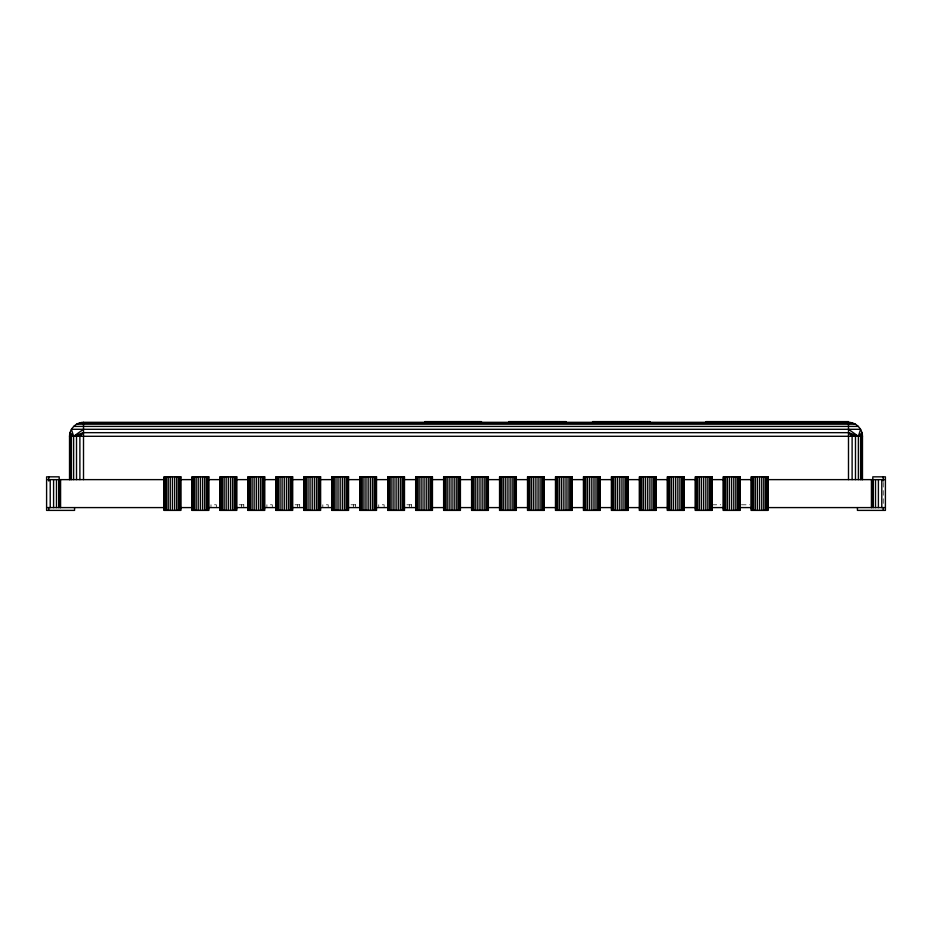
<?xml version="1.0" encoding="UTF-8"?>
<svg xmlns="http://www.w3.org/2000/svg" width="932" height="932" viewBox="0 0 932 932"><rect width="100%" height="100%" fill="white"/><g stroke="black" fill="none" stroke-linecap="round" stroke-linejoin="round"><path stroke-width="0.7" stroke-dasharray="4.66 3.5" d="M239.175 504.795L244.534 504.795L244.534 507.591M295.095 504.795L300.453 504.795L300.453 507.591M351.014 504.795L356.373 504.795L356.373 507.591M406.935 504.795L412.293 504.795L412.293 507.591M712.048 504.795L720.751 504.795M741.406 504.795L749.747 504.795M883.233 482.427L883.233 506.192M411.536 504.795L411.536 507.591M409.299 504.795L409.299 507.591M384.135 507.591L384.135 504.795L378.742 504.795L378.742 507.591M355.616 504.795L355.616 507.591M353.379 504.795L353.379 507.591M328.215 507.591L328.215 504.795L322.822 504.795L322.822 507.591M299.696 504.795L299.696 507.591M297.459 504.795L297.459 507.591M272.295 507.591L272.295 504.795L266.901 504.795L266.901 507.591M243.776 504.795L243.776 507.591M241.539 504.795L241.539 507.591M216.375 507.591L216.375 504.795L210.982 504.795L210.982 507.591"/><path stroke-width="1.4" d="M69.527 479.63L69.527 436.293C69.481 428.813 76.028 422.266 83.507 422.312L848.493 422.312C855.972 422.266 862.519 428.813 862.473 436.293L862.473 479.63M858.384 479.63L858.384 436.293L860.597 429.303L71.403 429.303L73.616 436.293L73.616 479.63M70.005 479.63L70.005 432.669L73.616 436.293L83.507 432.669L848.493 432.669L858.384 436.293L861.995 432.669L860.597 436.293L860.597 479.63M73.616 436.293L83.507 429.303M424.806 421.613L481.448 421.613L481.448 422.312M592.554 421.613L649.907 421.613L649.907 422.312M706.316 421.613L706.316 422.312L706.211 421.613L848.493 421.613L848.493 479.63M79.884 422.79L852.116 422.79M76.517 424.188L855.483 424.188M73.616 426.402L858.384 426.402M69.527 436.293L862.473 436.293M46.6 479.63L164.952 479.63M180.808 479.63L192.586 479.63M208.582 479.63L220.22 479.63M236.215 479.63L247.912 479.63M263.849 479.63L276.932 479.63M291.483 479.63L304.566 479.63M320.561 479.63L332.2 479.63M348.195 479.63L359.834 479.63M375.829 479.63L387.712 479.63M403.463 479.63L416.557 479.63M432.448 479.63L444.18 479.63M460.187 479.63L471.813 479.63M487.82 479.63L499.552 479.63M515.443 479.63L528.537 479.63M544.288 479.63L556.171 479.63M572.166 479.63L583.805 479.63M599.8 479.63L611.439 479.63M627.434 479.63L640.517 479.63M655.068 479.63L668.151 479.63M684.088 479.63L695.785 479.63M711.78 479.63L723.418 479.63M739.414 479.63L751.192 479.63M767.048 479.63L885.4 479.63M46.6 507.591L164.032 507.591M180.808 507.591L191.992 507.591M208.663 507.591L220.721 507.591M236.728 507.591L247.912 507.591M264.583 507.591L276.641 507.591M292.648 507.591L303.832 507.591M320.503 507.591L332.561 507.591M348.568 507.591L359.752 507.591M376.423 507.591L388.481 507.591M404.488 507.591L415.672 507.591M432.448 507.591L443.632 507.591M460.408 507.591L471.592 507.591M488.368 507.591L499.552 507.591M516.328 507.591L527.512 507.591M544.288 507.591L555.472 507.591M572.248 507.591L583.432 507.591M600.208 507.591L611.392 507.591M628.168 507.591L639.352 507.591M656.128 507.591L667.312 507.591M684.088 507.591L695.272 507.591M712.048 507.591L723.651 507.591M739.589 507.591L751.565 507.591M767.444 507.591L885.4 507.591M848.493 429.303L858.384 436.293M70.005 432.669L71.403 436.293L71.403 479.63M883.233 476.835L883.233 481.029M883.233 507.591L883.233 510.387M881.777 479.63L881.777 507.591M878.41 479.63L878.41 507.591M875.509 479.63L875.509 507.591M873.296 479.63L873.296 507.591M872.818 479.63L872.818 476.835L885.4 476.835L885.4 510.387L857.44 510.387L857.44 507.591M871.898 479.63L871.898 507.591M871.42 479.63L871.42 507.591M861.995 432.669L861.995 479.63M855.483 479.63L855.483 436.293L848.493 432.669L852.116 436.293L852.116 479.63M811.026 421.613L811.026 422.312M810.223 421.613L810.223 422.312M805.831 421.613L805.831 422.312M799.901 421.613L799.901 422.312M786.526 421.613L786.526 422.312M777.905 421.613L777.905 422.312M777.381 421.613L777.381 422.312M775.669 421.613L775.669 422.312M772.616 421.613L772.616 422.312M768.399 421.613L768.399 422.312M767.677 476.835L767.677 510.387M766.85 476.835L766.85 510.387M765.51 476.835L765.51 510.387M763.774 476.835L763.774 510.387M763.273 421.613L763.273 422.312M761.747 476.835L761.747 510.387M759.58 476.835L759.58 510.387M757.588 421.613L757.588 422.312M757.413 476.835L757.413 510.387M755.468 421.613L755.468 422.312M755.386 476.835L755.386 510.387M753.65 476.835L753.65 510.387M753.184 421.613L753.184 422.312M752.31 476.835L752.31 510.387M751.483 476.835L751.483 510.387M742.618 421.613L742.618 422.312M739.717 476.835L739.717 510.387M738.89 476.835L738.89 510.387M738.167 421.613L738.167 422.312M737.55 476.835L737.55 510.387M735.814 476.835L735.814 510.387M733.74 421.613L733.74 422.312M733.787 476.835L733.787 510.387M731.783 421.613L731.783 422.312M731.62 476.835L731.62 510.387M729.488 421.613L729.488 422.312M729.453 476.835L729.453 510.387M727.426 476.835L727.426 510.387M725.69 476.835L725.69 510.387M724.77 421.613L724.77 422.312M724.35 476.835L724.35 510.387M723.523 476.835L723.523 510.387M720.285 421.613L720.285 422.312M715.823 421.613L715.823 422.312M712.048 421.613L712.048 422.312M711.757 476.835L711.757 510.387M710.93 476.835L710.93 510.387M709.59 476.835L709.59 510.387M708.903 421.613L708.903 422.312M707.854 476.835L707.854 510.387M706.724 421.613L706.782 422.312M706.631 421.613L706.642 422.312M705.827 476.835L705.827 510.387M703.66 476.835L703.66 510.387M701.493 476.835L701.493 510.387M699.466 476.835L699.466 510.387M697.73 476.835L697.73 510.387M696.39 476.835L696.39 510.387M695.563 476.835L695.563 510.387M683.797 476.835L683.797 510.387M682.97 476.835L682.97 510.387M681.63 476.835L681.63 510.387M679.894 476.835L679.894 510.387M677.867 476.835L677.867 510.387M675.7 476.835L675.7 510.387M673.533 476.835L673.533 510.387M671.506 476.835L671.506 510.387M669.77 476.835L669.77 510.387M668.43 476.835L668.43 510.387M667.603 476.835L667.603 510.387M655.837 476.835L655.837 510.387M655.01 476.835L655.01 510.387M653.67 476.835L653.67 510.387M651.934 476.835L651.934 510.387M649.907 476.835L649.907 510.387M649.616 421.613L649.616 422.312M649.15 421.613L649.196 422.312M648.754 421.613L648.754 422.312M647.74 476.835L647.74 510.387M647.402 421.613L647.402 422.312M645.666 421.613L645.666 422.312M645.573 476.835L645.573 510.387M643.581 421.613L643.581 422.312M643.546 476.835L643.546 510.387M641.81 476.835L641.81 510.387M640.47 476.835L640.47 510.387M639.643 476.835L639.643 510.387M639.445 421.613L639.445 422.312M633.434 421.613L633.434 422.312M627.877 476.835L627.877 510.387M627.05 476.835L627.05 510.387M625.71 476.835L625.71 510.387M623.974 476.835L623.974 510.387M621.947 476.835L621.947 510.387M620.852 421.613L620.852 422.312M619.78 476.835L619.78 510.387M617.613 476.835L617.613 510.387M615.586 476.835L615.586 510.387M613.85 476.835L613.85 510.387M613.011 421.613L613.011 422.312M612.51 476.835L612.51 510.387M611.683 476.835L611.683 510.387M605.311 421.613L605.311 422.312M601.233 421.613L601.233 422.312M599.917 476.835L599.917 510.387M599.09 476.835L599.09 510.387M598.437 421.613L598.437 422.312M597.75 476.835L597.75 510.387M596.026 421.613L596.026 422.312M596.014 476.835L596.014 510.387M594.208 421.613L594.208 422.312M593.987 476.835L593.987 510.387M593.02 421.613L593.02 422.312M592.787 421.613L592.903 422.312M592.647 421.613L592.647 422.312M591.82 476.835L591.82 510.387M589.653 476.835L589.653 510.387M587.626 476.835L587.626 510.387M585.89 476.835L585.89 510.387M584.55 476.835L584.55 510.387M583.723 476.835L583.723 510.387M571.957 476.835L571.957 510.387M571.13 476.835L571.13 510.387M569.79 476.835L569.79 510.387M568.054 476.835L568.054 510.387M566.027 422.312L566.027 421.613L508.674 421.613L508.674 422.312M566.027 476.835L566.027 510.387M565.736 421.613L565.736 422.312M565.316 421.613L565.316 422.312M564.874 421.613L564.874 422.312M563.86 476.835L563.86 510.387M563.51 421.613L563.51 422.312M561.786 421.613L561.786 422.312M561.693 476.835L561.693 510.387M559.701 421.613L559.701 422.312M559.666 476.835L559.666 510.387M557.93 476.835L557.93 510.387M556.59 476.835L556.59 510.387M555.763 476.835L555.763 510.387M555.565 421.613L555.565 422.312M549.554 421.613L549.554 422.312M543.997 476.835L543.997 510.387M543.17 476.835L543.17 510.387M541.83 476.835L541.83 510.387M540.094 476.835L540.094 510.387M538.067 476.835L538.067 510.387M536.972 421.613L536.972 422.312M535.9 476.835L535.9 510.387M533.733 476.835L533.733 510.387M531.706 476.835L531.706 510.387M529.97 476.835L529.97 510.387M529.131 421.613L529.131 422.312M528.63 476.835L528.63 510.387M527.803 476.835L527.803 510.387M521.431 421.613L521.431 422.312M517.342 421.613L517.342 422.312M516.037 476.835L516.037 510.387M515.21 476.835L515.21 510.387M514.546 421.613L514.546 422.312M513.87 476.835L513.87 510.387M512.146 421.613L512.146 422.312M512.134 476.835L512.134 510.387M510.328 421.613L510.328 422.312M510.107 476.835L510.107 510.387M509.14 421.613L509.14 422.312M509.012 421.613L509.012 422.312M507.94 476.835L507.94 510.387M505.773 476.835L505.773 510.387M503.746 476.835L503.746 510.387M502.01 476.835L502.01 510.387M500.67 476.835L500.67 510.387M499.843 476.835L499.843 510.387M488.077 476.835L488.077 510.387M487.25 476.835L487.25 510.387M485.91 476.835L485.91 510.387M484.174 476.835L484.174 510.387M482.147 476.835L482.147 510.387M481.005 421.613L481.005 422.312M479.98 476.835L479.98 510.387M479.654 421.613L479.654 422.312M477.918 421.613L477.918 422.312M477.813 476.835L477.813 510.387M475.833 421.613L475.833 422.312M475.786 476.835L475.786 510.387M474.05 476.835L474.05 510.387M472.71 476.835L472.71 510.387M471.883 476.835L471.883 510.387M471.697 421.613L471.697 422.312M465.685 421.613L465.685 422.312M460.117 476.835L460.117 510.387M459.29 476.835L459.29 510.387M457.95 476.835L457.95 510.387M456.214 476.835L456.214 510.387M454.187 476.835L454.187 510.387M453.103 421.613L453.103 422.312M452.02 476.835L452.02 510.387M449.853 476.835L449.853 510.387M447.826 476.835L447.826 510.387M446.09 476.835L446.09 510.387M445.263 421.613L445.263 422.312M444.75 476.835L444.75 510.387M443.923 476.835L443.923 510.387M437.562 421.613L437.562 422.312M433.485 421.613L433.485 422.312M432.157 476.835L432.157 510.387M431.33 476.835L431.33 510.387M430.689 421.613L430.689 422.312M429.99 476.835L429.99 510.387M428.277 421.613L428.277 422.312M428.254 476.835L428.254 510.387M426.46 421.613L426.46 422.312M426.227 476.835L426.227 510.387M425.272 421.613L425.272 422.312M425.155 421.613L425.155 422.312M424.899 421.613L424.899 422.312M424.06 476.835L424.06 510.387M421.893 476.835L421.893 510.387M419.866 476.835L419.866 510.387M418.13 476.835L418.13 510.387M416.79 476.835L416.79 510.387M415.963 476.835L415.963 510.387M404.197 476.835L404.197 510.387M403.37 476.835L403.37 510.387M402.03 476.835L402.03 510.387M400.294 476.835L400.294 510.387M398.267 476.835L398.267 510.387M396.1 476.835L396.1 510.387M393.933 476.835L393.933 510.387M391.906 476.835L391.906 510.387M390.17 476.835L390.17 510.387M388.83 476.835L388.83 510.387M388.003 476.835L388.003 510.387M376.237 476.835L376.237 510.387M375.41 476.835L375.41 510.387M374.07 476.835L374.07 510.387M372.334 476.835L372.334 510.387M370.307 476.835L370.307 510.387M368.14 476.835L368.14 510.387M365.973 476.835L365.973 510.387M363.946 476.835L363.946 510.387M362.21 476.835L362.21 510.387M360.87 476.835L360.87 510.387M360.043 476.835L360.043 510.387M348.277 476.835L348.277 510.387M347.45 476.835L347.45 510.387M346.11 476.835L346.11 510.387M344.374 476.835L344.374 510.387M342.347 476.835L342.347 510.387M340.18 476.835L340.18 510.387M338.013 476.835L338.013 510.387M335.986 476.835L335.986 510.387M334.25 476.835L334.25 510.387M332.91 476.835L332.91 510.387M332.083 476.835L332.083 510.387M320.317 476.835L320.317 510.387M319.49 476.835L319.49 510.387M318.15 476.835L318.15 510.387M316.414 476.835L316.414 510.387M314.387 476.835L314.387 510.387M312.22 476.835L312.22 510.387M310.053 476.835L310.053 510.387M308.026 476.835L308.026 510.387M306.29 476.835L306.29 510.387M304.95 476.835L304.95 510.387M304.123 476.835L304.123 510.387M292.357 476.835L292.357 510.387M291.53 476.835L291.53 510.387M290.19 476.835L290.19 510.387M288.454 476.835L288.454 510.387M286.427 476.835L286.427 510.387M284.26 476.835L284.26 510.387M282.093 476.835L282.093 510.387M280.066 476.835L280.066 510.387M278.33 476.835L278.33 510.387M276.99 476.835L276.99 510.387M276.163 476.835L276.163 510.387M264.397 476.835L264.397 510.387M263.57 476.835L263.57 510.387M262.23 476.835L262.23 510.387M260.494 476.835L260.494 510.387M258.467 476.835L258.467 510.387M256.3 476.835L256.3 510.387M254.133 476.835L254.133 510.387M252.106 476.835L252.106 510.387M250.37 476.835L250.37 510.387M249.03 476.835L249.03 510.387M248.203 476.835L248.203 510.387M236.437 476.835L236.437 510.387M235.61 476.835L235.61 510.387M234.27 476.835L234.27 510.387M232.534 476.835L232.534 510.387M230.507 476.835L230.507 510.387M228.34 476.835L228.34 510.387M226.173 476.835L226.173 510.387M224.146 476.835L224.146 510.387M222.41 476.835L222.41 510.387M221.07 476.835L221.07 510.387M220.243 476.835L220.243 510.387M208.477 476.835L208.477 510.387M207.65 476.835L207.65 510.387M206.31 476.835L206.31 510.387M204.574 476.835L204.574 510.387M202.547 476.835L202.547 510.387M200.38 476.835L200.38 510.387M198.213 476.835L198.213 510.387M196.186 476.835L196.186 510.387M194.45 476.835L194.45 510.387M193.11 476.835L193.11 510.387M192.283 476.835L192.283 510.387M180.517 476.835L180.517 510.387M179.69 476.835L179.69 510.387M178.35 476.835L178.35 510.387M176.614 476.835L176.614 510.387M174.587 476.835L174.587 510.387M172.42 476.835L172.42 510.387M170.253 476.835L170.253 510.387M168.226 476.835L168.226 510.387M166.49 476.835L166.49 510.387M165.15 476.835L165.15 510.387M164.323 476.835L164.323 510.387M83.507 422.312L83.507 479.63M79.884 479.63L79.884 436.293L83.507 432.669L76.517 436.293L76.517 479.63M74.56 507.591L74.56 510.387L46.6 510.387L46.6 476.835L59.182 476.835L59.182 479.63M60.58 479.63L60.58 507.591M60.102 479.63L60.102 507.591M58.704 479.63L58.704 507.591M56.491 479.63L56.491 507.591M53.59 479.63L53.59 507.591M50.223 479.63L50.223 507.591M48.767 476.835L48.767 481.029M48.767 507.591L48.767 510.387M180.808 476.835L164.032 476.835L164.032 510.387L180.808 510.387L180.808 476.835M208.768 476.835L191.992 476.835L191.992 510.387L208.768 510.387L208.768 476.835M236.728 476.835L219.952 476.835L219.952 510.387L236.728 510.387L236.728 476.835M264.688 476.835L247.912 476.835L247.912 510.387L264.688 510.387L264.688 476.835M292.648 476.835L275.872 476.835L275.872 510.387L292.648 510.387L292.648 476.835M320.608 476.835L303.832 476.835L303.832 510.387L320.608 510.387L320.608 476.835M348.568 476.835L331.792 476.835L331.792 510.387L348.568 510.387L348.568 476.835M376.528 476.835L359.752 476.835L359.752 510.387L376.528 510.387L376.528 476.835M404.488 476.835L387.712 476.835L387.712 510.387L404.488 510.387L404.488 476.835M432.448 476.835L415.672 476.835L415.672 510.387L432.448 510.387L432.448 476.835M460.408 476.835L443.632 476.835L443.632 510.387L460.408 510.387L460.408 476.835M488.368 476.835L471.592 476.835L471.592 510.387L488.368 510.387L488.368 476.835M516.328 476.835L499.552 476.835L499.552 510.387L516.328 510.387L516.328 476.835M544.288 476.835L527.512 476.835L527.512 510.387L544.288 510.387L544.288 476.835M572.248 476.835L555.472 476.835L555.472 510.387L572.248 510.387L572.248 476.835M600.208 476.835L583.432 476.835L583.432 510.387L600.208 510.387L600.208 476.835M628.168 476.835L611.392 476.835L611.392 510.387L628.168 510.387L628.168 476.835M656.128 476.835L639.352 476.835L639.352 510.387L656.128 510.387L656.128 476.835M684.088 476.835L667.312 476.835L667.312 510.387L684.088 510.387L684.088 476.835M712.048 476.835L695.272 476.835L695.272 510.387L712.048 510.387L712.048 476.835M740.008 476.835L723.232 476.835L723.232 510.387L740.008 510.387L740.008 476.835M767.968 476.835L751.192 476.835L751.192 510.387L767.968 510.387L767.968 476.835"/></g></svg>
